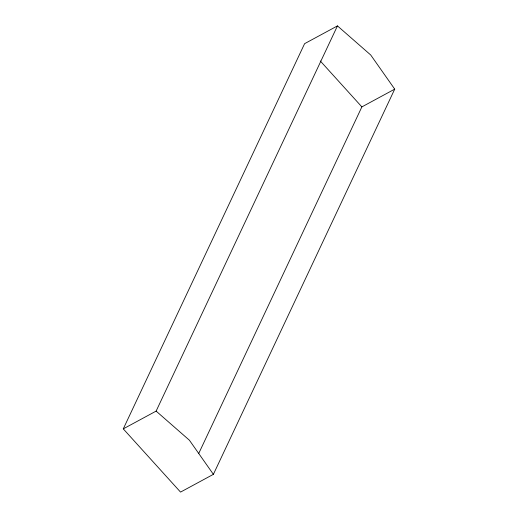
<?xml version="1.0" encoding="UTF-8"?>
<svg xmlns="http://www.w3.org/2000/svg" width="518" height="518" viewBox="0 0 518 518"><rect width="100%" height="100%" fill="white"/><g stroke="black" fill="none" stroke-linecap="round" stroke-linejoin="round"><path stroke-width="0.78" d="M123.278 428.865L304.61 43.661L337.458 25.9L370.733 55.012L394.722 89.135L213.39 474.339L180.542 492.1L123.278 428.865L156.125 411.104L337.458 25.9M198.782 453.36L361.875 106.896L394.722 89.135M156.125 411.104L189.394 440.209L213.39 474.339M320.279 60.962L361.875 106.896"/></g></svg>
